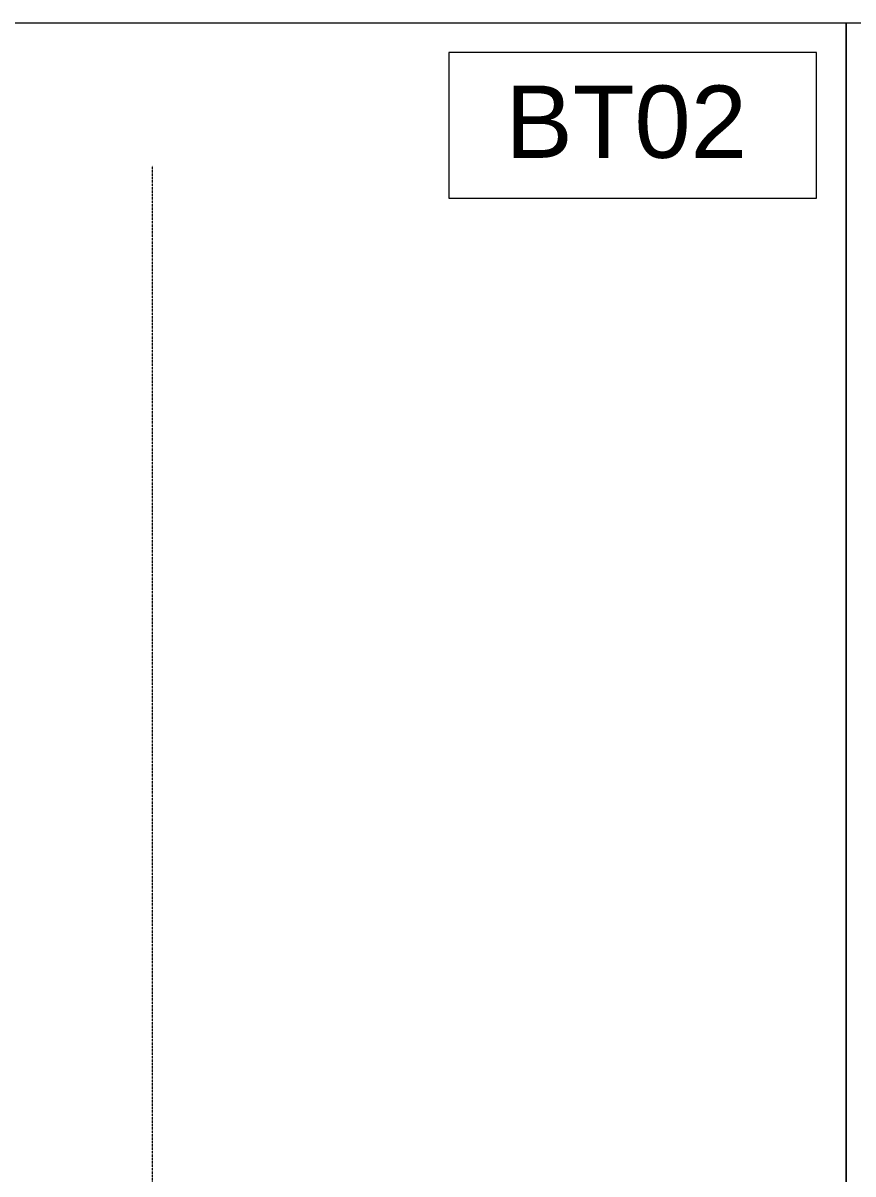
# Model space of a CAD drawing. Header units: millimetres. Extents: x 33748 to 451939, y -263262 to 62681.
# Drawn here: x 297101 to 305517, y -19047 to -7370 of the extents above; entities that cross this region are included whole.
import ezdxf
from ezdxf.enums import TextEntityAlignment as Align

# ---------------------------------------------------------------- set-up
doc = ezdxf.new("R2010")
doc.units = ezdxf.units.MM
doc.linetypes.add('CENTER', pattern=[50.8, 31.75, -6.35, 6.35, -6.35])
doc.linetypes.add('HIDDEN', pattern=[0.375, 0.25, -0.125])
doc.layers.get('Defpoints').update_dxf_attribs({"color": 202, "lineweight": 13})
for name, color, linetype, lineweight in [('-LINE1', 7, 'Continuous', 18), ('-RANH GIOI KHU DAT', 12, 'CENTER', 18), ('-TEXT', 7, 'Continuous', 15)]:
    doc.layers.add(name, color=color, linetype=linetype, lineweight=lineweight)
doc.styles.add('1', font='arial.ttf')

msp = doc.modelspace()

# ---------------------------------------------------------------- linework, layer by layer
at = {"layer": '-LINE1'}
msp.add_lwpolyline([(305148.4, -7668.9), (301417.2, -7668.9), (301417.2, -9146.7), (305148.4, -9146.7)], close=True, dxfattribs=at)
at = {"layer": '-RANH GIOI KHU DAT', "linetype": 'HIDDEN', "ltscale": 10}
msp.add_lwpolyline([(298413.8, -25094.8), (298413.8, -8816.3)], dxfattribs=at)
at = {"layer": 'Defpoints'}
for points in [[(273947.2, -29645.1), (305447.2, -29645.1), (305447.2, -7370.1), (273947.2, -7370.1)], [(305447.2, -29645.1), (336947.2, -29645.1), (336947.2, -7370.1), (305447.2, -7370.1)]]:
    msp.add_lwpolyline(points, close=True, dxfattribs=at)

# ---------------------------------------------------------------- texts
at = {"layer": '-TEXT', "color": 4, "style": '1'}
msp.add_text('BT02', height=733.71, dxfattribs=at).set_placement((303216.6, -8958.2), align=Align.BOTTOM_CENTER)

doc.saveas('drawing.dxf')
